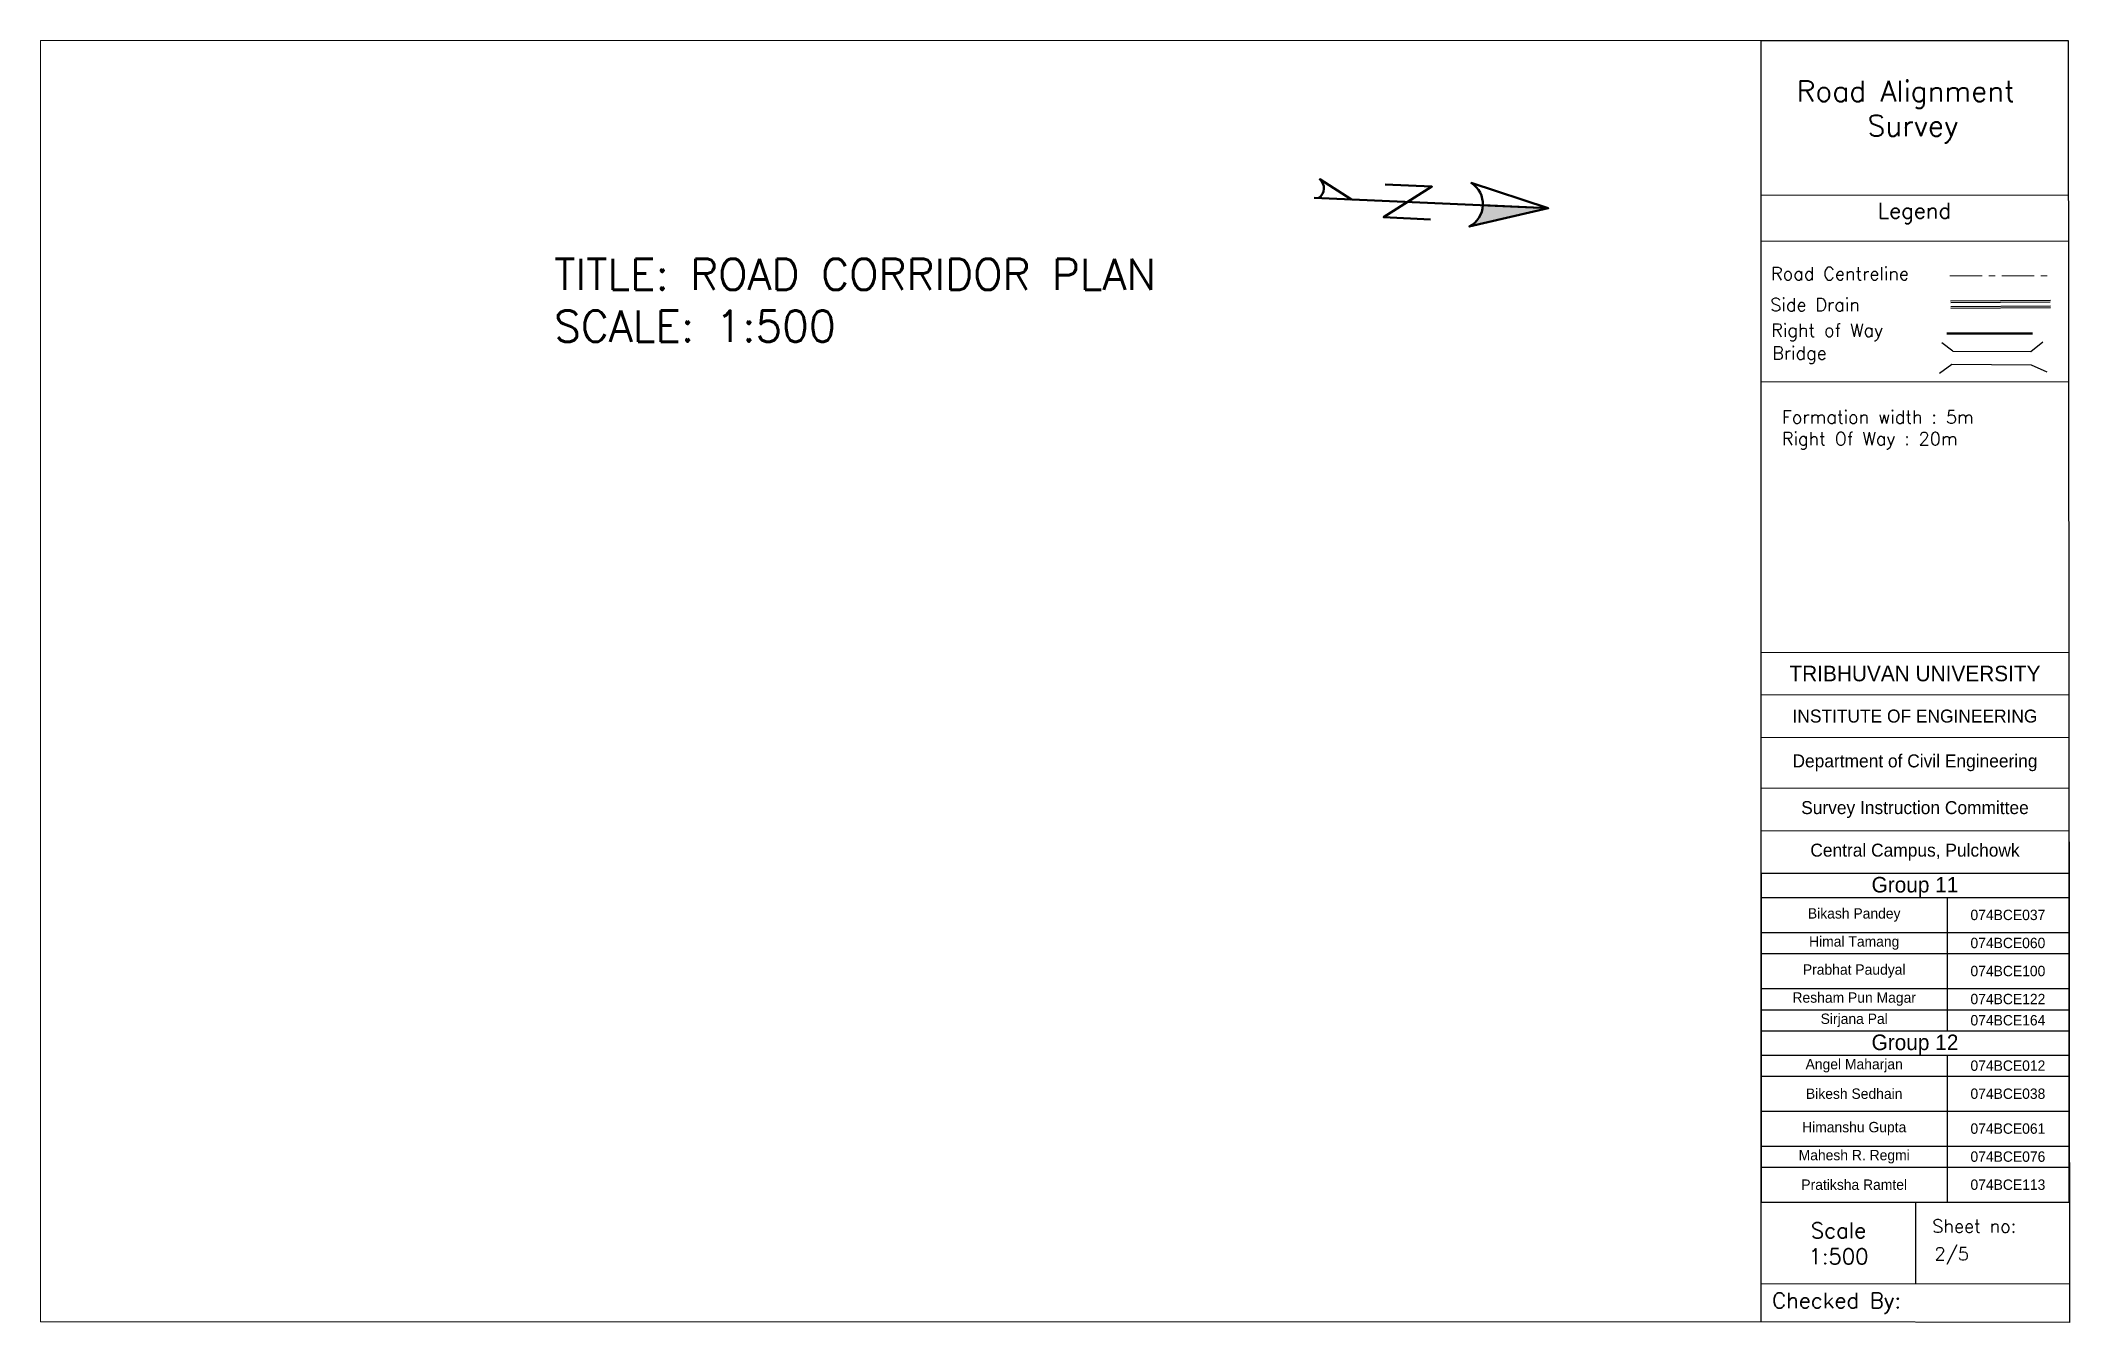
# Paper-space layout 'Sheet - (18)' of a CAD drawing. Header units: metres. Extents: x 14 to 405, y 7 to 255.
import ezdxf

# ---------------------------------------------------------------- set-up
doc = ezdxf.new("R2010")
doc.units = ezdxf.units.M
doc.linetypes.add('CENTER', pattern=[2, 1.25, -0.25, 0.25, -0.25])
doc.layers.add('Title Block', color=7, linetype='Continuous')
doc.styles.add('Annotative', font='txt')
doc.styles.add('Legend', font='@Arial Unicode MS.shx', dxfattribs={"height": 3})
doc.styles.get("Standard").update_dxf_attribs({"font": 'simplex.shx'})

# ---------------------------------------------------------------- blocks, each defined once
blk = doc.blocks.new('*T246')
at = {"layer": 'Defpoints', "color": 8, "linetype": 'ByBlock', "lineweight": 0, "transparency": 16777216}
for p, q in [((0, 0), (59.23, 0)), ((0, 0), (0, -42.61)), ((59.23, 0), (59.23, -42.61)), ((0, -8.2), (59.23, -8.2)), ((0, -16.4), (59.23, -16.4)), ((0, -26.21), (59.23, -26.21)), ((0, -34.41), (59.23, -34.41)), ((0, -42.61), (59.23, -42.61))]:
    blk.add_line(p, q, dxfattribs=at)
at = {"layer": 'Title Block', "color": 0, "transparency": 16777216, "width": 59.1051, "attachment_point": 5}
for s, insert, char_height in [('{\\fSystem|b0|i0|c0;TRIBHUVAN UNIVERSITY', (29.61, -4.1), 3), ('{\\fSystem|b0|i0|c0;INSTITUTE OF ENGINEERING', (29.61, -12.3), 2.5), ('{\\fSystem|b0|i0|c0;Department of Civil Engineering', (29.61, -21.3), 2.5), ('{\\fSystem|b0|i0|c0;Survey Instruction Committee', (29.61, -30.31), 2.5), ('{\\fSystem|b0|i0|c0;Central Campus, Pulchowk', (29.61, -38.51), 2.5)]:
    blk.add_mtext(s, dxfattribs=dict(at, insert=insert, char_height=char_height))
blk = doc.blocks.new('*T245')
at = {"layer": 'Title Block', "color": 0, "linetype": 'ByBlock', "lineweight": -2, "transparency": 16777216}
for p, q in [((0, 0), (59.22, 0)), ((0, 0), (0, -63.41)), ((59.22, 0), (59.22, -63.41)), ((0, -4.66), (59.22, -4.66)), ((35.8, -4.66), (35.8, -30.38)), ((0, -11.4), (59.22, -11.4)), ((0, -15.48), (59.22, -15.48)), ((0, -22.21), (59.22, -22.21)), ((0, -26.3), (59.22, -26.3)), ((0, -30.38), (59.22, -30.38)), ((0, -35.05), (59.22, -35.05)), ((35.8, -35.05), (35.8, -63.41)), ((0, -39.13), (59.22, -39.13)), ((0, -45.86), (59.22, -45.86)), ((0, -52.59), (59.22, -52.59)), ((0, -56.68), (59.22, -56.68)), ((0, -63.41), (59.22, -63.41))]:
    blk.add_line(p, q, dxfattribs=at)
at = {"layer": 'Title Block', "color": 0, "transparency": 16777216}
for s, insert, char_height, width, attachment_point in [('{\\fSystem|b0|i0|c0|p0;Group 11}', (29.61, -4.6), 3, 59.1002, 8), ('{\\fSystem|b0|i0|c0|p0;Bikash Pandey}', (17.9, -8.03), 2, 35.6753, 5), ('{\\fSystem|b0|i0|c0|p0;074BCE037}', (47.51, -8.03), 2, 23.3049, 5), ('{\\fSystem|b0|i0|c0|p0;Himal Tamang}', (17.9, -13.44), 2, 35.6753, 5), ('{\\fSystem|b0|i0|c0|p0;074BCE060}', (47.51, -13.44), 2, 23.3049, 5), ('{\\fSystem|b0|i0|c0|p0;Prabhat Paudyal}', (17.9, -18.85), 2, 35.6753, 5), ('{\\fSystem|b0|i0|c0|p0;074BCE100}', (47.51, -18.85), 2, 23.3049, 5), ('{\\fSystem|b0|i0|c0|p0;Resham Pun Magar}', (17.9, -24.25), 2, 35.6753, 5), ('{\\fSystem|b0|i0|c0|p0;074BCE122}', (47.51, -24.25), 2, 23.3049, 5), ('{\\fSystem|b0|i0|c0|p0;Sirjana Pal}', (17.9, -28.34), 2, 35.6753, 5), ('{\\fSystem|b0|i0|c0|p0;074BCE164}', (47.51, -28.34), 2, 23.3049, 5), ('{\\fSystem|b0|i0|c0|p0;Group 12}', (29.61, -34.99), 3, 59.1002, 8), ('{\\fSystem|b0|i0|c0|p0;Angel Maharjan}', (17.9, -37.09), 2, 35.6753, 5), ('{\\fSystem|b0|i0|c0|p0;074BCE012}', (47.51, -37.09), 2, 23.3049, 5), ('{\\fSystem|b0|i0|c0|p0;Bikesh Sedhain}', (17.9, -42.5), 2, 35.6753, 5), ('{\\fSystem|b0|i0|c0|p0;074BCE038}', (47.51, -42.5), 2, 23.3049, 5), ('{\\fSystem|b0|i0|c0|p0;Himanshu Gupta}', (17.9, -49.23), 2, 35.6753, 5), ('{\\fSystem|b0|i0|c0|p0;074BCE061}', (47.51, -49.23), 2, 23.3049, 5), ('{\\fSystem|b0|i0|c0|p0;Mahesh R. Regmi}', (17.9, -54.63), 2, 35.6753, 5), ('{\\fSystem|b0|i0|c0|p0;074BCE076}', (47.51, -54.63), 2, 23.3049, 5), ('{\\fSystem|b0|i0|c0|p0;Pratiksha Ramtel}', (17.9, -60.04), 2, 35.6753, 5), ('{\\fSystem|b0|i0|c0|p0;074BCE113}', (47.51, -60.04), 2, 23.3049, 5)]:
    blk.add_mtext(s, dxfattribs=dict(at, insert=insert, char_height=char_height, width=width, attachment_point=attachment_point))
blk = doc.blocks.new('*U256')
at = {"linetype": 'ByBlock', "lineweight": -2}
blk.add_hatch(color=0, dxfattribs=at).paths.add_polyline_path([(0.426, -0.0193), (0.2278, -0.0103, -0.269143), (0.1863, -0.0749)])
at = {"color": 0, "linetype": 'ByBlock', "lineweight": -2}
for points in [[(-0.2698, 0.0122, 0.5), (-0.2672, 0.069), (-0.1704, 0.0077)], [(0.1863, -0.0749, 0.580323), (0.1923, 0.0577), (0.426, -0.0193), (0.1863, -0.0749), (0.426, -0.0193), (0.2272, -0.0103)]]:
    blk.add_lwpolyline(points, format="xyb", dxfattribs=at)
for points in [[(-0.284, 0.0129), (0.426, -0.0193)], [(-0.0688, 0.0529), (0.0733, 0.0465), (-0.0733, -0.0465), (0.0688, -0.0529)]]:
    blk.add_lwpolyline(points, dxfattribs=at)

psp = doc.layouts.new('Sheet - (18)')

# ---------------------------------------------------------------- linework, layer by layer
at = {"linetype": 'CENTER', "lineweight": 20, "ltscale": 5}
psp.add_line((381.81, 209.24), (400.82, 209.24), dxfattribs=at)
for p, q in [((381.95, 204.39), (401.18, 204.54)), ((381.97, 203.33), (401.2, 203.47)), ((381.98, 204.06), (401.16, 204.19)), ((382, 203), (401.17, 203.12)), ((382.36, 194.7), (380.25, 196.3)), ((397.39, 194.63), (399.75, 196.49)), ((379.8, 190.48), (382.17, 192.21)), ((382.17, 192.21), (397.45, 192.08)), ((382.36, 194.7), (397.39, 194.63)), ((397.45, 192.08), (400.52, 190.74)), ((345.48, 188.79), (404.67, 188.84))]:
    psp.add_line(p, q)
at = {"color": 7, "lineweight": 50}
psp.add_line((381.2, 198.09), (397.72, 198.09), dxfattribs=at)
at = {"layer": 'Title Block'}
for p, q in [((345.48, 224.79), (404.63, 224.85)), ((345.47, 215.94), (404.62, 216)), ((375.19, 30.63), (375.19, 14.95)), ((345.54, 14.92), (404.84, 14.98))]:
    psp.add_line(p, q, dxfattribs=at)
psp.add_lwpolyline([(345.48, 254.59), (404.6, 254.59), (404.85, 7.45), (345.48, 7.58)], close=True, dxfattribs=at)

# ---------------------------------------------------------------- block references
at = {"color": 7, "lineweight": 50, "xscale": 63.5, "yscale": 63.5, "zscale": 63.5}
psp.add_blockref('*U256', (277.38, 223.48), dxfattribs=at)
for name, p in [('*T246', (345.48, 136.64)), ('*T245', (345.48, 94.04))]:
    psp.add_blockref(name, p)

# ---------------------------------------------------------------- texts
at = {"color": 7, "lineweight": 50, "attachment_point": 1}
for s, width, insert, char_height in [('TITLE: ROAD CORRIDOR PLAN\\PSCALE: 1:500', 162.796, (112.9, 212.53), 6), ('Formation width : 5m\\PRight Of Way : 20m', 56.8612, (349.44, 183.24), 2.5)]:
    psp.add_mtext_dynamic_manual_height_columns(s, width=width, gutter_width=1, heights=[0], dxfattribs=dict(at, insert=insert, char_height=char_height))
at = {"char_height": 2.5, "attachment_point": 1}
for s, width, insert in [('Sheet no:', 23.2884, (378.43, 27.27)), ('2/5', 19.7256, (378.85, 21.93))]:
    psp.add_mtext_dynamic_manual_height_columns(s, width=width, gutter_width=1, heights=[0], dxfattribs=dict(at, insert=insert))
at = {"layer": 'Title Block', "attachment_point": 5}
for s, insert, char_height, width in [('Road Alignment  Survey', (374.68, 240.84), 4, 58.389), ('Legend', (375, 221.28), 3, 58.8595)]:
    psp.add_mtext(s, dxfattribs=dict(at, insert=insert, char_height=char_height, width=width))
at = {"layer": 'Title Block', "style": 'Legend'}
for s, insert, char_height, width, attachment_point in [('{\\Fsimplex|c0;Road Centreline}', (347.35, 210.9), 2.5, 32.2908, 1), ('{\\Fsimplex|c0;Side Drain}', (347.22, 204.91), 2.5, 30.8869, 1), ('{\\Fsimplex|c0;Right of Way}', (347.39, 200), 2.5, 26.8579, 1), ('{\\Fsimplex|c0;Bridge}', (347.58, 195.59), 2.5, 27.6234, 1), ('{\\Fsimplex|c0;Scale\\P1:500}', (360.37, 22.69), 3, 29.6479, 5)]:
    psp.add_mtext(s, dxfattribs=dict(at, insert=insert, char_height=char_height, width=width, attachment_point=attachment_point))
at = {"layer": 'Title Block', "lineweight": 5, "insert": (345.54, 11.19), "char_height": 3, "width": 59.3033, "attachment_point": 4, "style": 'Annotative'}
psp.add_mtext('{\\Fsimplex|c0; Checked By: }', dxfattribs=at)

# ---------------------------------------------------------------- viewports
at = {"layer": '0', "view_twist_angle": 267.4041}
psp.add_viewport(center=(179.73, 131.09), size=(331.51, 247.0125), view_center_point=(0, 0), view_height=123.5062, dxfattribs=at)

doc.saveas('drawing.dxf')
